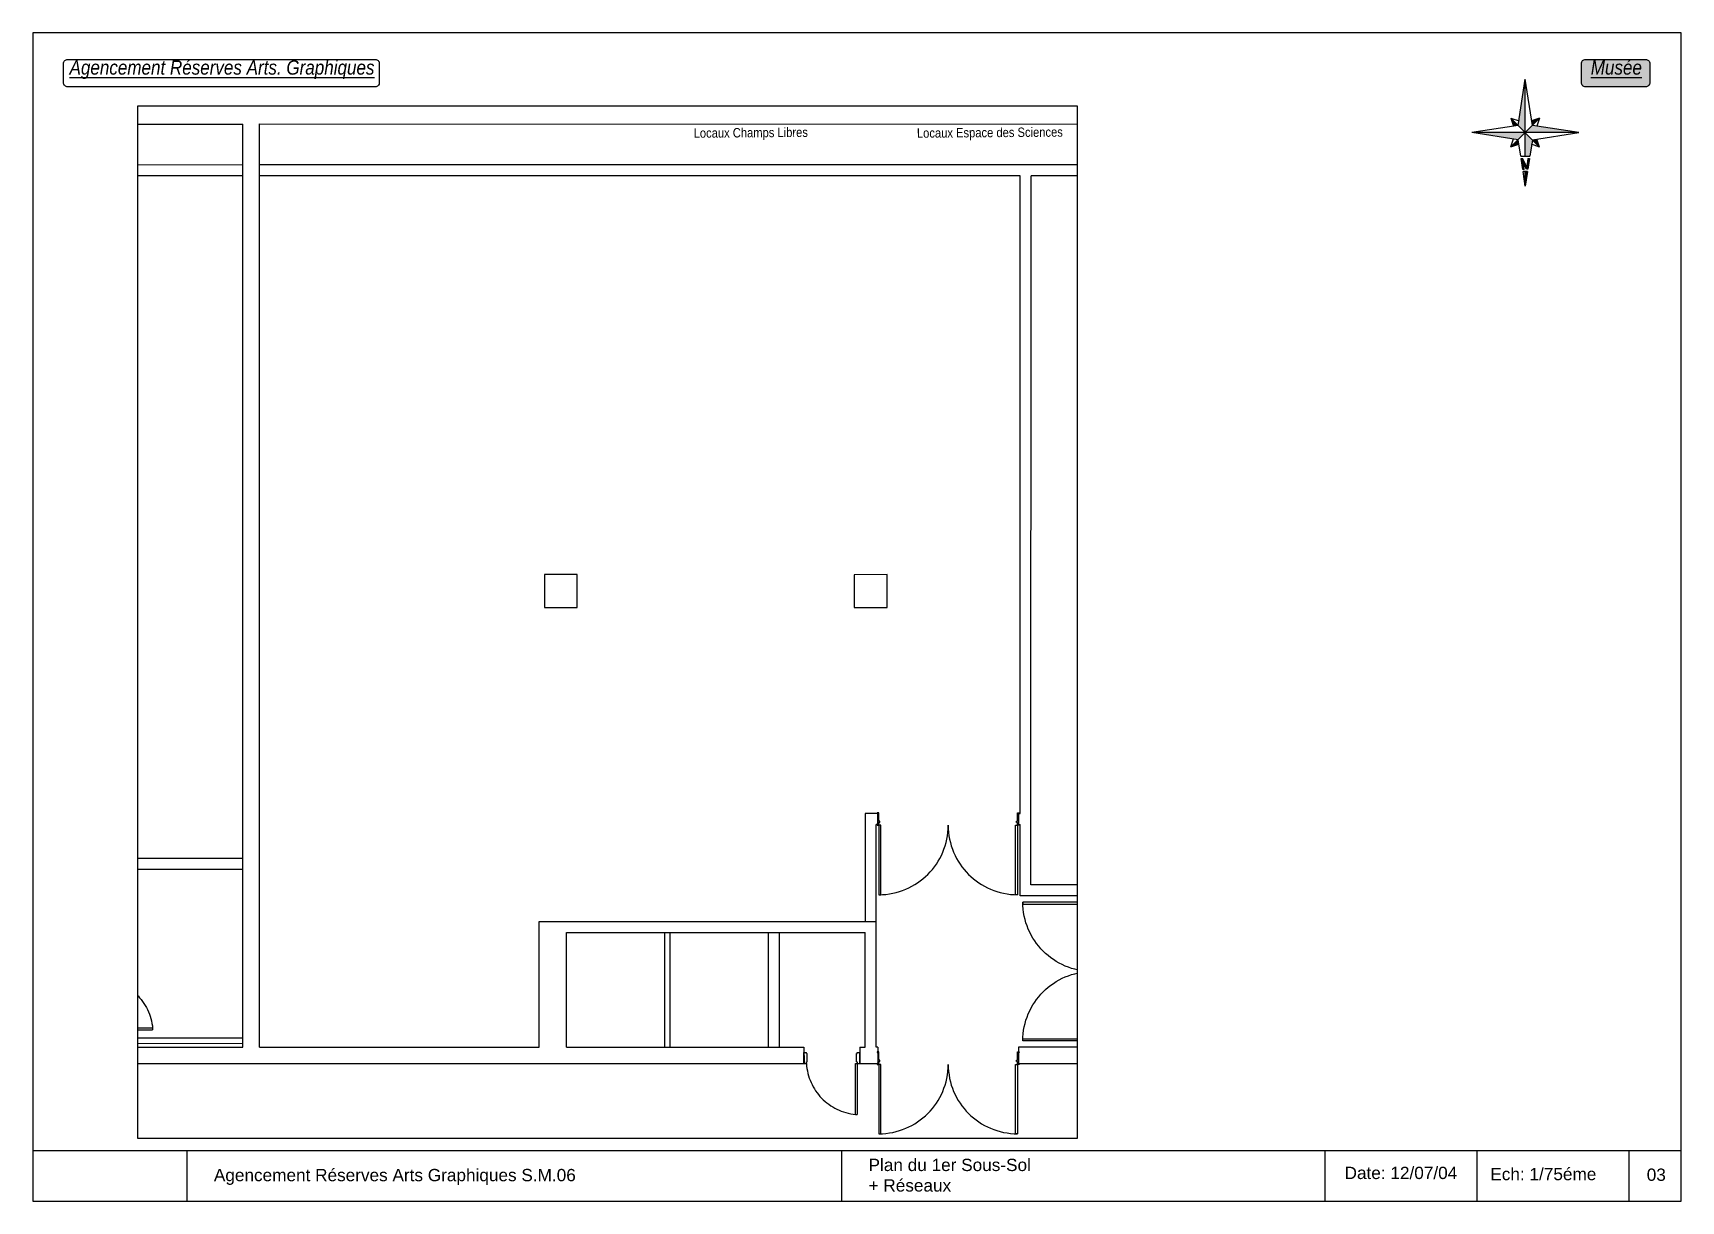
# Paper-space layout 'SM6-RES' of a CAD drawing. Header units: millimetres. Extents: x 11 to 413, y 16 to 301.
# The model-space entities are those that its viewports show. They can reach past a viewport. Long polylines and large blocks are cut down to what shows.
import ezdxf

# ---------------------------------------------------------------- set-up
doc = ezdxf.new("R2010")
doc.units = ezdxf.units.MM
doc.header["$LTSCALE"] = 0.3
doc.header["$MEASUREMENT"] = 0
doc.linetypes.add('ACAD_ISO02W100', pattern=[15, 12, -3])
doc.layers.get('0').update_dxf_attribs({"linetype": 'CONTINUOUS'})
for name, color, linetype in [('-CART', 225, 'CONTINUOUS'), ('-LEGENDE', 3, 'CONTINUOUS'), ('02-MURS-MACONNERIE', 241, 'CONTINUOUS'), ('02-MURS-PORTEUR', 1, 'CONTINUOUS'), ('02-MURS-POTEAU', 6, 'CONTINUOUS'), ('04-CLOISONS', 2, 'CONTINUOUS'), ('05-MEN-INT', 4, 'CONTINUOUS'), ('08-EQUI-HANDI', 151, 'CONTINUOUS'), ('14-HACH-ZONE-CHAMPS-LIBRE', 123, 'CONTINUOUS')]:
    doc.layers.add(name, color=color, linetype=linetype)
doc.layers.add('-FEN', color=7, linetype='CONTINUOUS', plot=False)
doc.styles.add('REPCOUP', font='ARIAL.TTF', dxfattribs={"width": 0.85, "height": 0.6})
doc.styles.add('TRAME', font='ARIAL.TTF')

# ---------------------------------------------------------------- blocks, each defined once
blk = doc.blocks.new('Nord-11')
at = {"linetype": 'Continuous'}
for points in [[(0, 34), (-1.4, 24.7), (0, 24.7)], [(1.6, 23.4), (0.7, 23.4), (1.3, 19.3), (-0.7, 23.3), (-1.6, 23.3), (-2.7, 16.4), (-1.7, 16.4), (-0.9, 21.8), (1.7, 16.4), (2.7, 16.4)], [(0, 15), (-2.9, 15), (-4.5, 4.5), (0, 0)], [(0, 0), (-34, 0), (-4.5, -4.5)], [(-4.5, 4.5), (-9.1, 9.2), (-7.4, 4.1)], [(34, 0), (4.6, 4.5), (0, 0)], [(4.5, -4.5), (0, 0), (0, -34)], [(9.2, 9.1), (4.1, 7.4), (4.5, 4.5), (4.6, 4.5)], [(-4, -7.4), (-4.5, -4.5), (-9.1, -9.1)], [(7.4, -4.1), (4.5, -4.5), (9.1, -9.2)]]:
    blk.add_hatch(color=256, dxfattribs=at).paths.add_polyline_path(points)
for p, q in [((-1.4, 24.7), (0, 34)), ((0, 34), (0, 24.7)), ((0, 34), (1.4, 24.7)), ((-2.7, 16.4), (-1.6, 23.3)), ((-1.7, 16.4), (-0.9, 21.8)), ((-1.6, 23.3), (-0.7, 23.3)), ((-1.4, 24.7), (1.4, 24.7)), ((-0.9, 21.8), (1.7, 16.4)), ((-0.7, 23.3), (1.3, 19.3)), ((0.7, 23.4), (1.3, 19.3)), ((0.7, 23.4), (1.6, 23.4)), ((1.6, 23.4), (2.7, 16.4)), ((-4.5, 4.5), (-2.9, 15)), ((2.9, 15), (-2.9, 15)), ((-1.7, 16.4), (-2.7, 16.4)), ((0, 15), (0, -34)), ((2.7, 16.4), (1.7, 16.4)), ((2.9, 15), (4.5, 4.5)), ((-4.5, 4.5), (-34, 0)), ((-34, 0), (34, 0)), ((-34, 0), (-4.5, -4.5)), ((-9.1, 9.2), (9.1, -9.2)), ((-9.1, 9.2), (-4, 7.4)), ((-9.1, 9.2), (-7.4, 4.1)), ((0, 0), (-9.1, -9.1)), ((0, 0), (9.2, 9.1)), ((9.2, 9.1), (4.1, 7.4)), ((4.5, 4.5), (34, 0)), ((4.5, -4.5), (34, 0)), ((9.2, 9.1), (7.4, 4)), ((-9.1, -9.1), (-7.4, -4.1)), ((-9.1, -9.1), (-4, -7.4)), ((-4.5, -4.5), (0, -34)), ((4.5, -4.5), (0, -34)), ((9.1, -9.2), (4, -7.4)), ((9.1, -9.2), (7.4, -4.1))]:
    blk.add_line(p, q, dxfattribs=at)
blk = doc.blocks.new('M20D90D')
for points in [[(-1.5, 1.5), (-1.5, 95.5), (-5.5, 95.5), (-5.5, 1.5)], [(-97, 0), (-98.5, 0), (-98.5, 1.5), (-95.5, 1.5), (-95.5, -3.5), (-93.5, -3.5), (-93.5, -6), (-95.5, -6), (-95.5, -21.5), (-98.5, -21.5), (-98.5, -20), (-97, -20)], [(0, 0), (1.5, 0), (1.5, 1.5), (-1.5, 1.5), (-1.5, -3.5), (-3.5, -3.5), (-3.5, -6), (-1.5, -6), (-1.5, -21.5), (1.5, -21.5), (1.5, -20), (0, -20)]]:
    blk.add_lwpolyline(points, close=True)
blk.add_arc((-1.5, 1.5), 94, 90, 180)
blk = doc.blocks.new('MVP9')
for p, q in [((0.075, 0.93), (0.045, 0.93)), ((0.045, -0.03), (0.045, 0.93)), ((0.075, 0.93), (0.075, 0)), ((0.075, 0), (0, 0)), ((0, 0), (0, -0.2)), ((0.975, 0), (0.975, -0.03)), ((1.02, 0), (0.975, 0)), ((0.045, -0.2), (0, -0.2)), ((0.06, -0.03), (0.045, -0.03)), ((0.06, -0.185), (0.045, -0.185)), ((0.045, -0.185), (0.045, -0.2)), ((0.06, -0.03), (0.06, -0.185)), ((0.975, -0.03), (0.96, -0.03)), ((0.96, -0.03), (0.96, -0.185)), ((0.975, -0.185), (0.96, -0.185)), ((0.975, -0.185), (0.975, -0.2)), ((1.02, -0.2), (0.975, -0.2)), ((1.02, 0), (1.02, -0.2))]:
    blk.add_line(p, q)
for centre, radius, start, end in [((-0.015, -0.057), 0.992, 3.3237, 84.7979), ((0.175, 0), 0.83, 0, 0)]:
    blk.add_arc(centre, radius, start, end)
blk = doc.blocks.new('M20L125D')
for points in [[(-255.5, 1.5), (-255.5, 128.5), (-251.5, 128.5), (-251.5, 1.5)], [(-1.5, 1.5), (-1.5, 128.5), (-5.5, 128.5), (-5.5, 1.5)], [(-257, 0), (-258.5, 0), (-258.5, 1.5), (-255.5, 1.5), (-255.5, -3.5), (-253.5, -3.5), (-253.5, -6), (-255.5, -6), (-255.5, -21.5), (-258.5, -21.5), (-258.5, -20), (-257, -20)], [(0, 0), (1.5, 0), (1.5, 1.5), (-1.5, 1.5), (-1.5, -3.5), (-3.5, -3.5), (-3.5, -6), (-1.5, -6), (-1.5, -21.5), (1.5, -21.5), (1.5, -20), (0, -20)]]:
    blk.add_lwpolyline(points, close=True)
for centre, start, end in [((-255.5, 1.5), 0, 90), ((-1.5, 1.5), 90, 180)]:
    blk.add_arc(centre, 127, start, end)
blk = doc.blocks.new('MVP95')
for p, q in [((0.045, -0.03), (0.045, 0.915)), ((0.075, 0.915), (0.045, 0.915)), ((0.075, 0), (0.075, 0.915)), ((1.475, 0.515), (1.445, 0.515)), ((1.445, 0), (1.445, 0.515)), ((1.475, 0.515), (1.475, -0.03)), ((0, -0.2), (0, 0)), ((0.075, 0), (0, 0)), ((0.045, -0.2), (0, -0.2)), ((0.06, -0.03), (0.045, -0.03)), ((0.045, -0.2), (0.045, -0.185)), ((0.06, -0.185), (0.045, -0.185)), ((0.06, -0.185), (0.06, -0.03)), ((1.52, 0), (1.445, 0)), ((1.46, -0.03), (1.46, -0.185)), ((1.475, -0.03), (1.46, -0.03)), ((1.475, -0.185), (1.46, -0.185)), ((1.475, -0.185), (1.475, -0.2)), ((1.52, -0.2), (1.475, -0.2)), ((1.52, 0), (1.52, -0.2))]:
    blk.add_line(p, q)
for centre, radius, start, end in [((0.045, 0), 0.915, 359.9692, 88.1212), ((1.475, 0.001), 0.515, 93.3395, 180.0973)]:
    blk.add_arc(centre, radius, start, end)
blk = doc.blocks.new('7SP8')
for p, q in [((0.085, 0.83), (0.055, 0.83)), ((0.055, -0.03), (0.055, 0.83)), ((0.085, 0.83), (0.085, 0)), ((0, 0), (0, -0.07)), ((0.085, 0), (0, 0)), ((0.885, 0), (0.885, -0.03)), ((0.94, 0), (0.885, 0)), ((0.94, 0), (0.94, -0.07)), ((0.07, -0.07), (0, -0.07)), ((0.07, -0.03), (0.055, -0.03)), ((0.07, -0.03), (0.07, -0.07)), ((0.885, -0.03), (0.87, -0.03)), ((0.87, -0.03), (0.87, -0.07)), ((0.94, -0.07), (0.87, -0.07))]:
    blk.add_line(p, q)
for centre, end in [((0.085, 0), 0), ((0.055, 0), 87.9286)]:
    blk.add_arc(centre, 0.83, 0, end)

msp = doc.modelspace()

# ---------------------------------------------------------------- linework, layer by layer
at = {"layer": '02-MURS-MACONNERIE'}
for p, q in [((33324.205, 51666.689), (33324.249, 51666.422)), ((33324.008, 51666.656), (33324.052, 51666.39)), ((33324.052, 51666.39), (33324.249, 51666.422)), ((33324.218, 51665.383), (33324.415, 51665.416)), ((33324.218, 51665.383), (33324.538, 51663.439)), ((33324.415, 51665.416), (33324.735, 51663.472)), ((33306.13, 51663.611), (33306.114, 51663.71)), ((33306.13, 51663.611), (33305.933, 51663.578)), ((33324.538, 51663.439), (33321.989, 51663.02)), ((33325.211, 51663.55), (33324.735, 51663.472)), ((33325.211, 51663.55), (33325.244, 51663.353)), ((33325.244, 51663.353), (33322.021, 51662.822)), ((33310.403, 51662.085), (33310.692, 51660.334)), ((33310.922, 51660.169), (33310.601, 51662.117)), ((33306.548, 51661.075), (33306.351, 51661.043)), ((33306.351, 51661.043), (33306.399, 51660.747)), ((33306.399, 51660.747), (33307.717, 51660.963)), ((33306.548, 51661.075), (33306.564, 51660.976)), ((33306.564, 51660.976), (33307.881, 51661.193)), ((33307.717, 51660.963), (33309.824, 51648.163)), ((33307.881, 51661.193), (33308.093, 51659.906)), ((33310.659, 51660.328), (33310.692, 51660.334)), ((33310.659, 51660.328), (33310.691, 51660.131)), ((33310.691, 51660.131), (33310.922, 51660.169)), ((33308.123, 51659.911), (33308.093, 51659.906)), ((33308.155, 51659.713), (33308.123, 51659.911)), ((33308.155, 51659.713), (33308.126, 51659.708)), ((33308.126, 51659.708), (33310.022, 51648.195)), ((33324.049, 51650.505), (33329.187, 51651.351)), ((33324.082, 51650.308), (33329.219, 51651.154)), ((33310.022, 51648.195), (33323.753, 51650.457)), ((33301.716, 51646.625), (33323.786, 51650.259)), ((33301.684, 51646.823), (33309.824, 51648.163))]:
    msp.add_line(p, q, dxfattribs=at)
at = {"layer": '02-MURS-PORTEUR'}
for p, q in [((33312.462, 51668.251), (33311.527, 51673.931)), ((33319.805, 51669.461), (33312.462, 51668.251)), ((33308.278, 51667.36), (33307.189, 51669.298)), ((33319.838, 51669.263), (33312.199, 51668.005)), ((33312.265, 51668.219), (33312.166, 51668.203)), ((33312.166, 51668.203), (33312.199, 51668.005)), ((33311.209, 51668.045), (33308.384, 51667.58)), ((33311.209, 51668.045), (33311.242, 51667.848)), ((33311.242, 51667.848), (33308.278, 51667.36)), ((33326.844, 51667.427), (33326.087, 51667.303)), ((33326.136, 51667.007), (33326.087, 51667.303)), ((33324.706, 51667.075), (33311.283, 51664.865)), ((33324.755, 51666.779), (33324.706, 51667.075)), ((33326.597, 51667.082), (33326.136, 51667.007)), ((33324.755, 51666.779), (33321.459, 51666.236)), ((33321.163, 51666.188), (33316.114, 51665.356)), ((33321.163, 51666.188), (33323.908, 51649.519)), ((33321.459, 51666.236), (33324.204, 51649.568)), ((33315.621, 51665.275), (33311.332, 51664.569)), ((33315.621, 51665.275), (33315.962, 51663.203)), ((33316.114, 51665.356), (33316.488, 51663.087)), ((33310.277, 51664.699), (33309.948, 51664.645)), ((33309.997, 51664.349), (33309.948, 51664.645)), ((33310.326, 51664.403), (33310.277, 51664.699)), ((33311.332, 51664.569), (33311.283, 51664.865)), ((33309.997, 51664.349), (33310.03, 51664.354)), ((33310.03, 51664.354), (33310.403, 51662.085)), ((33310.326, 51664.403), (33310.227, 51664.387)), ((33310.227, 51664.387), (33310.568, 51662.315)), ((33307.412, 51664.227), (33301.791, 51663.302)), ((33307.461, 51663.931), (33307.412, 51664.227)), ((33299.094, 51662.554), (33307.461, 51663.931)), ((33316.488, 51663.087), (33310.403, 51662.085)), ((33315.962, 51663.203), (33310.568, 51662.315)), ((33329.341, 51650.414), (33324.204, 51649.568)), ((33296.871, 51644.56), (33329.718, 51649.969)), ((33323.908, 51649.519), (33301.838, 51645.885))]:
    msp.add_line(p, q, dxfattribs=at)
at = {"layer": '02-MURS-PORTEUR', "color": 8, "linetype": 'ACAD_ISO02W100'}
for p, q in [((33313.746, 51664.966), (33314.087, 51662.894)), ((33313.845, 51664.983), (33314.186, 51662.911)), ((33311.773, 51664.641), (33312.114, 51662.569)), ((33311.97, 51664.674), (33312.311, 51662.602))]:
    msp.add_line(p, q, dxfattribs=at)
at = {"layer": '02-MURS-PORTEUR'}
for points in [[(33308.384, 51667.58), (33307.465, 51669.214), (33308.244, 51669.949), (33309.139, 51670.792), (33309.885, 51671.681), (33310.634, 51672.567), (33311.286, 51673.563), (33311.365, 51673.684)], [(33312.265, 51668.219), (33311.365, 51673.685)]]:
    msp.add_lwpolyline(points, dxfattribs=at)
at = {"layer": '02-MURS-POTEAU'}
for points in [[(33317.323, 51657.401), (33316.731, 51657.303), (33316.829, 51656.711), (33317.421, 51656.808)], [(33311.732, 51656.48), (33311.14, 51656.382), (33311.237, 51655.79), (33311.829, 51655.888)], [(33306.14, 51655.559), (33305.548, 51655.462), (33305.646, 51654.87), (33306.238, 51654.967)]]:
    msp.add_lwpolyline(points, close=True, dxfattribs=at)
at = {"layer": '04-CLOISONS'}
for p, q in [((33308.941, 51667.672), (33308.707, 51669.094)), ((33308.872, 51667.66), (33308.66, 51668.952)), ((33310.288, 51667.898), (33310.191, 51668.488)), ((33310.386, 51667.915), (33310.289, 51668.504)), ((33324.019, 51666.587), (33321.47, 51666.167)), ((33324.036, 51666.488), (33321.487, 51666.069))]:
    msp.add_line(p, q, dxfattribs=at)
at = {"layer": '08-EQUI-HANDI', "linetype": 'ACAD_ISO02W100'}
msp.add_lwpolyline([(33309.997, 51669.262), (33308.714, 51669.051), (33308.844, 51668.261), (33310.127, 51668.472)], close=True, dxfattribs=at)

# ---------------------------------------------------------------- block references
at = {"layer": '05-MEN-INT', "xscale": -1}
for name, p, rotation in [('7SP8', (33310.289, 51668.504), 279.3505736745867), ('MVP95', (33326.711, 51663.797), 9.350573669515114)]:
    msp.add_blockref(name, p, dxfattribs=dict(at, rotation=rotation))
at = {"layer": '05-MEN-INT', "xscale": 0.009999999998770808, "yscale": 0.009999999998770808, "zscale": 0.009999999999999995, "rotation": 9.350573669432533}
for name, p in [('M20D90D', (33312.166, 51668.203)), ('M20L125D', (33309.948, 51664.645)), ('M20L125D', (33310.659, 51660.328))]:
    msp.add_blockref(name, p, dxfattribs=at)
at = {"layer": '05-MEN-INT', "yscale": -0.9999999999991286, "rotation": 279.3505736669793}
msp.add_blockref('MVP9', (33324.052, 51666.39), dxfattribs=at)
at = {"layer": '05-MEN-INT'}
for name, p, rotation in [('MVP95', (33326.86, 51665.484), 99.35057366828106), ('MVP9', (33310.277, 51664.699), 9.35057367081686)]:
    msp.add_blockref(name, p, dxfattribs=dict(at, rotation=rotation))
at = {"layer": '05-MEN-INT', "extrusion": (0, 0, -1), "xscale": 0.009999999998770808, "yscale": 0.009999999998770808, "zscale": -0.009999999999999995, "rotation": 80.64942633056747}
msp.add_blockref('M20L125D', (-33306.13, 51663.611), dxfattribs=at)

psp = doc.layouts.new('SM6-RES')

# ---------------------------------------------------------------- hatches: boundary and pattern name
at = {"layer": '-LEGENDE'}
h = psp.add_hatch(color=253, dxfattribs=at)
edge = h.paths.add_edge_path()
edge.add_line((389.84, 294.39), (404.52, 294.39))
edge.add_arc((404.52, 293.39), 1, 0, 90, ccw=False)
edge.add_line((405.52, 293.39), (405.52, 288.7))
edge.add_arc((404.52, 288.7), 1, -90, 0, ccw=False)
edge.add_line((404.52, 287.7), (389.84, 287.7))
edge.add_arc((389.84, 288.7), 1, 180, 270, ccw=False)
edge.add_line((388.84, 288.7), (388.84, 293.39))
edge.add_arc((389.84, 293.39), 1, 90, 180, ccw=False)

# ---------------------------------------------------------------- linework, layer by layer
at = {"layer": '-CART'}
for p, q in [((11.14, 28.21), (413.14, 28.21)), ((48.68, 28.21), (48.68, 15.85)), ((208.39, 28.21), (208.39, 15.85)), ((326.35, 15.85), (326.35, 28.21)), ((363.41, 15.85), (363.41, 28.21)), ((400.48, 15.85), (400.48, 28.21))]:
    psp.add_line(p, q, dxfattribs=at)
psp.add_lwpolyline([(11.14, 15.85), (413.14, 15.85), (413.14, 300.85), (11.14, 300.85)], close=True, dxfattribs=at)
at = {"layer": '-FEN'}
psp.add_lwpolyline([(36.75, 283.03), (265.87, 283.03), (265.87, 143.03), (265.87, 143.03), (265.87, 31.1), (36.75, 31.1)], close=True, dxfattribs=at)
at = {"layer": '-LEGENDE'}
for points in [[(19.6, 294.39), (94.63, 294.39, -0.414214), (95.63, 293.39), (95.63, 288.7, -0.414214), (94.63, 287.7), (19.6, 287.7, -0.414214), (18.6, 288.7), (18.6, 293.39, -0.414214)], [(389.84, 294.39), (404.52, 294.39, -0.414214), (405.52, 293.39), (405.52, 288.7, -0.414214), (404.52, 287.7), (389.84, 287.7, -0.414214), (388.84, 288.7), (388.84, 293.39, -0.414214)]]:
    psp.add_lwpolyline(points, format="xyb", close=True, dxfattribs=at)

# ---------------------------------------------------------------- block references
at = {"layer": '-LEGENDE', "xscale": 0.384, "yscale": 0.384, "zscale": 0.384, "rotation": 180}
psp.add_blockref('Nord-11', (375.16, 276.53), dxfattribs=at)

# ---------------------------------------------------------------- texts
at = {"layer": '-LEGENDE', "char_height": 4.5, "width": 210.4361, "attachment_point": 1, "style": 'REPCOUP'}
for s, insert in [('{\\fArial|b0|i1|c0|p34;\\H0.7778x;\\LAgencement Réserves Arts. Graphiques}', (20.07, 294.18)), ('{\\fArial|b0|i1|c0|p34;\\H0.7778x;\\LMusée}', (391.13, 294.18))]:
    psp.add_mtext(s, dxfattribs=dict(at, insert=insert))
at = {"layer": '-LEGENDE', "color": 3, "width": 210.4361, "attachment_point": 1, "style": 'TRAME'}
for s, insert, char_height in [('Plan du 1er Sous-Sol\\P+ Réseaux', (214.96, 26.17), 3), ('{\\H0.8571x;Date: 12/07/04}', (331.07, 24.22), 3.5), ('Ech: 1/75éme', (366.63, 23.94), 3), ('Agencement Réserves Arts Graphiques S.M.06', (55.28, 23.69), 3), ('03', (404.78, 23.78), 3)]:
    psp.add_mtext(s, dxfattribs=dict(at, insert=insert, char_height=char_height))
at = {"layer": '14-HACH-ZONE-CHAMPS-LIBRE', "color": 3, "char_height": 2.295, "width": 284.0887, "attachment_point": 1, "rotation": 0.4396, "style": 'REPCOUP'}
for s, insert in [('Locaux Champs Libres', (172.29, 277.57)), ('Locaux Espace des Sciences', (226.75, 277.57))]:
    psp.add_mtext(s, dxfattribs=dict(at, insert=insert))

# ---------------------------------------------------------------- viewports
at = {"layer": '-FEN', "view_twist_angle": 170.64942633}
vp = psp.add_viewport(center=(151.31, 157.07), size=(229.11, 251.924), view_center_point=(-41266.499, -45558.057), view_height=18.8944, dxfattribs=at)
vp.frozen_layers = ['14-HACH-ZONE-CHAMPS-LIBRE']
vp.dxf.flags = 0x10000  # cut along an outline
vp.dxf.clipping_boundary_handle = psp.add_lwpolyline([(36.75, 283.03), (265.87, 283.03), (265.87, 143.03), (265.87, 143.03), (265.87, 31.1), (36.75, 31.1)], format="xyb", close=True, dxfattribs={"invisible": 1}).dxf.handle

doc.saveas('drawing.dxf')
